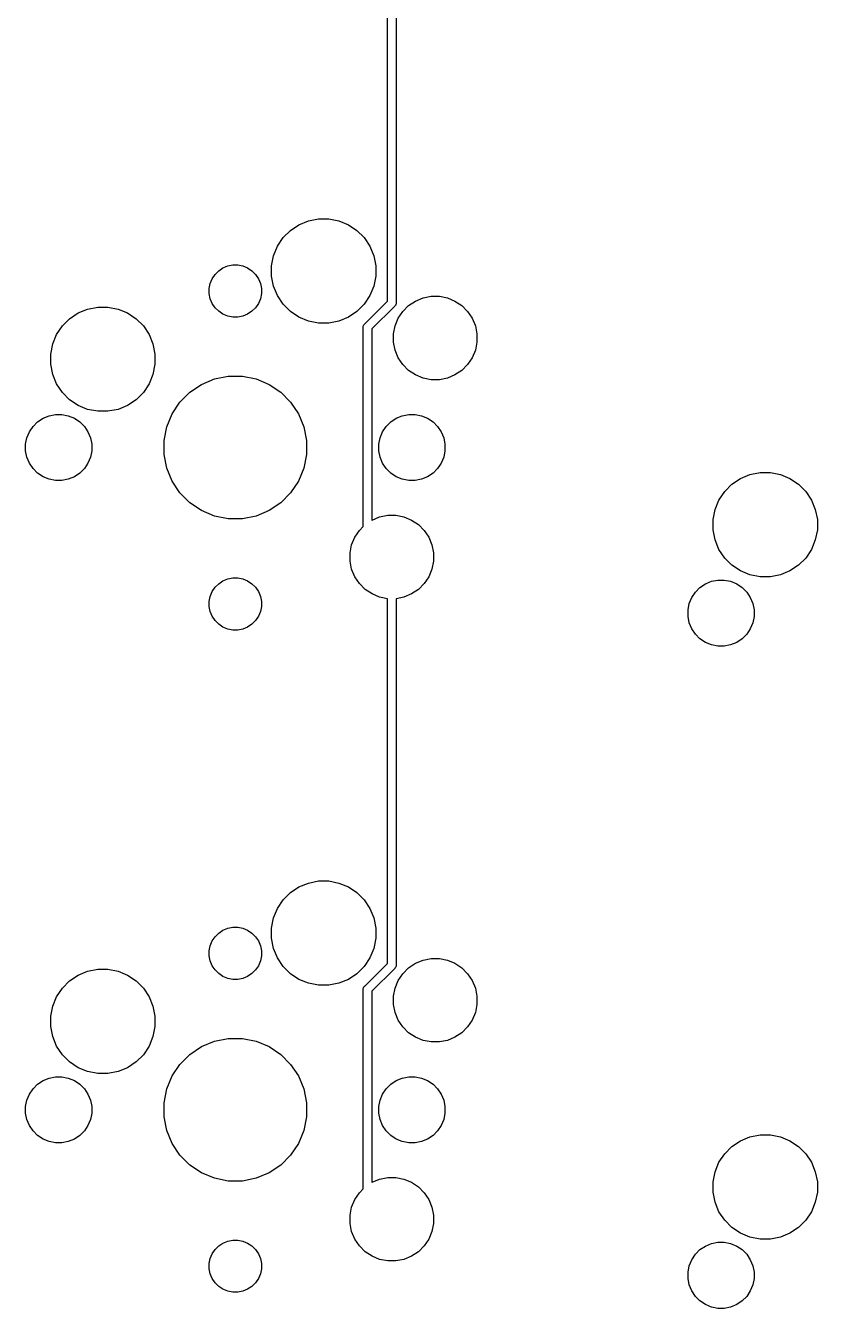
# Model space of a CAD drawing. Extents: x 52 to 337, y -159 to -34.
# Drawn here: x 140.02 to 162.79, y -127.95 to -91.05 of the extents above; entities that cross this region are included whole.
import ezdxf

# ---------------------------------------------------------------- set-up
doc = ezdxf.new("R2010")
doc.units = 0
doc.layers.add('BLACK', color=7, linetype='CONTINUOUS')

msp = doc.modelspace()

# ---------------------------------------------------------------- linework, layer by layer
at = {"layer": 'BLACK', "linetype": 'CONTINUOUS'}
for p, q in [((150.425, -98.9787), (150.425, -88.4861)), ((150.675, -88.4861), (150.675, -99.0244)), ((147.879, -96.7782), (148.152, -96.6651)), ((148.152, -96.6651), (148.442, -96.6075)), ((148.442, -96.6075), (148.738, -96.6075)), ((148.738, -96.6075), (149.028, -96.6651)), ((149.028, -96.6651), (149.301, -96.7782)), ((147.425, -97.1513), (147.634, -96.9424)), ((147.634, -96.9424), (147.879, -96.7782)), ((149.301, -96.7782), (149.546, -96.9424)), ((149.546, -96.9424), (149.755, -97.1513)), ((147.148, -97.67), (147.261, -97.397)), ((147.261, -97.397), (147.425, -97.1513)), ((149.755, -97.1513), (149.919, -97.397)), ((149.919, -97.397), (150.032, -97.67)), ((147.09, -97.9598), (147.148, -97.67)), ((150.032, -97.67), (150.09, -97.9598)), ((145.467, -98.2094), (145.572, -98.1049)), ((145.572, -98.1049), (145.695, -98.0229)), ((145.695, -98.0229), (145.831, -97.9663)), ((145.831, -97.9663), (145.976, -97.9375)), ((145.976, -97.9375), (146.124, -97.9375)), ((146.124, -97.9375), (146.269, -97.9663)), ((146.269, -97.9663), (146.405, -98.0229)), ((146.405, -98.0229), (146.528, -98.1049)), ((146.528, -98.1049), (146.633, -98.2094)), ((147.09, -98.2552), (147.09, -97.9598)), ((150.09, -97.9598), (150.09, -98.2552)), ((145.3, -98.6136), (145.329, -98.4687)), ((145.329, -98.4687), (145.385, -98.3322)), ((145.385, -98.3322), (145.467, -98.2094)), ((146.633, -98.2094), (146.715, -98.3322)), ((146.715, -98.3322), (146.771, -98.4687)), ((146.771, -98.4687), (146.8, -98.6136)), ((147.148, -98.545), (147.09, -98.2552)), ((150.09, -98.2552), (150.032, -98.545)), ((145.3, -98.7614), (145.3, -98.6136)), ((145.329, -98.9063), (145.3, -98.7614)), ((146.8, -98.7614), (146.771, -98.9063)), ((146.8, -98.6136), (146.8, -98.7614)), ((147.261, -98.818), (147.148, -98.545)), ((147.425, -99.0637), (147.261, -98.818)), ((149.919, -98.818), (149.755, -99.0637)), ((150.032, -98.545), (149.919, -98.818)), ((151.232, -98.9741), (151.45, -98.8836)), ((151.45, -98.8836), (151.682, -98.8375)), ((151.682, -98.8375), (151.918, -98.8375)), ((151.918, -98.8375), (152.15, -98.8836)), ((152.15, -98.8836), (152.368, -98.9741)), ((141.529, -99.3182), (141.802, -99.2051)), ((141.802, -99.2051), (142.092, -99.1475)), ((142.092, -99.1475), (142.388, -99.1475)), ((142.388, -99.1475), (142.678, -99.2051)), ((142.678, -99.2051), (142.951, -99.3182)), ((145.385, -99.0428), (145.329, -98.9063)), ((145.467, -99.1656), (145.385, -99.0428)), ((145.572, -99.2701), (145.467, -99.1656)), ((146.633, -99.1656), (146.528, -99.2701)), ((146.715, -99.0428), (146.633, -99.1656)), ((146.771, -98.9063), (146.715, -99.0428)), ((147.634, -99.2726), (147.425, -99.0637)), ((149.755, -99.0637), (149.546, -99.2726)), ((149.771, -99.6328), (150.425, -98.9787)), ((150.634, -99.1232), (149.98, -99.7773)), ((150.639, -99.1193), (150.634, -99.1232)), ((150.65, -99.1054), (150.639, -99.1193)), ((150.654, -99.1003), (150.65, -99.1054)), ((150.666, -99.0786), (150.654, -99.1003)), ((150.673, -99.055), (150.666, -99.0786)), ((150.666, -99.0786), (150.666, -99.0786)), ((150.675, -99.0366), (150.673, -99.055)), ((150.675, -99.0244), (150.676, -99.0305)), ((150.676, -99.0305), (150.675, -99.0366)), ((150.675, -99.0366), (150.675, -99.0366)), ((150.868, -99.2725), (151.035, -99.1054)), ((151.035, -99.1054), (151.232, -98.9741)), ((152.368, -98.9741), (152.565, -99.1054)), ((152.565, -99.1054), (152.732, -99.2725)), ((141.075, -99.6913), (141.284, -99.4824)), ((141.284, -99.4824), (141.529, -99.3182)), ((142.951, -99.3182), (143.196, -99.4824)), ((143.196, -99.4824), (143.405, -99.6913)), ((145.695, -99.3521), (145.572, -99.2701)), ((145.831, -99.4087), (145.695, -99.3521)), ((145.976, -99.4375), (145.831, -99.4087)), ((146.124, -99.4375), (145.976, -99.4375)), ((146.269, -99.4087), (146.124, -99.4375)), ((146.405, -99.3521), (146.269, -99.4087)), ((146.528, -99.2701), (146.405, -99.3521)), ((147.879, -99.4368), (147.634, -99.2726)), ((148.152, -99.5499), (147.879, -99.4368)), ((148.442, -99.6075), (148.152, -99.5499)), ((148.738, -99.6075), (148.442, -99.6075)), ((149.028, -99.5499), (148.738, -99.6075)), ((149.301, -99.4368), (149.028, -99.5499)), ((149.546, -99.2726), (149.301, -99.4368)), ((150.646, -99.6875), (150.737, -99.4691)), ((150.737, -99.4691), (150.868, -99.2725)), ((152.732, -99.2725), (152.863, -99.4691)), ((152.863, -99.4691), (152.954, -99.6875)), ((140.798, -100.21), (140.911, -99.937)), ((140.911, -99.937), (141.075, -99.6913)), ((143.405, -99.6913), (143.569, -99.937)), ((143.569, -99.937), (143.682, -100.21)), ((149.729, -99.7255), (149.73, -99.7194)), ((149.73, -99.7316), (149.729, -99.7255)), ((149.73, -99.7194), (149.732, -99.701)), ((149.73, -99.7194), (149.73, -99.7194)), ((149.73, -105.46), (149.73, -99.7316)), ((149.732, -99.701), (149.739, -99.6774)), ((149.739, -99.6774), (149.751, -99.6557)), ((149.751, -99.6557), (149.766, -99.6367)), ((149.766, -99.6367), (149.771, -99.6328)), ((149.98, -99.7773), (149.98, -105.275)), ((150.6, -99.9193), (150.646, -99.6875)), ((150.6, -100.156), (150.6, -99.9193)), ((152.954, -99.6875), (153, -99.9193)), ((153, -99.9193), (153, -100.156)), ((140.74, -100.5), (140.798, -100.21)), ((143.682, -100.21), (143.74, -100.5)), ((150.646, -100.388), (150.6, -100.156)), ((153, -100.156), (152.954, -100.388)), ((140.74, -100.795), (140.74, -100.5)), ((143.74, -100.5), (143.74, -100.795)), ((150.737, -100.606), (150.646, -100.388)), ((150.868, -100.802), (150.737, -100.606)), ((152.863, -100.606), (152.732, -100.802)), ((152.954, -100.388), (152.863, -100.606)), ((140.798, -101.085), (140.74, -100.795)), ((140.911, -101.358), (140.798, -101.085)), ((143.682, -101.085), (143.569, -101.358)), ((143.74, -100.795), (143.682, -101.085)), ((151.035, -100.97), (150.868, -100.802)), ((151.232, -101.101), (151.035, -100.97)), ((152.565, -100.97), (152.368, -101.101)), ((152.732, -100.802), (152.565, -100.97)), ((141.075, -101.604), (140.911, -101.358)), ((143.569, -101.358), (143.405, -101.604)), ((144.743, -101.595), (145.079, -101.371)), ((145.079, -101.371), (145.452, -101.216)), ((145.452, -101.216), (145.848, -101.137)), ((145.848, -101.137), (146.252, -101.137)), ((146.252, -101.137), (146.648, -101.216)), ((146.648, -101.216), (147.021, -101.371)), ((147.021, -101.371), (147.357, -101.595)), ((151.45, -101.191), (151.232, -101.101)), ((151.682, -101.237), (151.45, -101.191)), ((151.918, -101.237), (151.682, -101.237)), ((152.15, -101.191), (151.918, -101.237)), ((152.368, -101.101), (152.15, -101.191)), ((141.284, -101.813), (141.075, -101.604)), ((141.529, -101.977), (141.284, -101.813)), ((143.196, -101.813), (142.951, -101.977)), ((143.405, -101.604), (143.196, -101.813)), ((144.458, -101.881), (144.743, -101.595)), ((147.357, -101.595), (147.642, -101.881)), ((141.802, -102.09), (141.529, -101.977)), ((142.092, -102.147), (141.802, -102.09)), ((142.388, -102.147), (142.092, -102.147)), ((142.678, -102.09), (142.388, -102.147)), ((142.951, -101.977), (142.678, -102.09)), ((144.233, -102.216), (144.458, -101.881)), ((147.642, -101.881), (147.867, -102.216)), ((140.232, -102.582), (140.364, -102.45)), ((140.364, -102.45), (140.52, -102.346)), ((140.52, -102.346), (140.693, -102.274)), ((140.693, -102.274), (140.876, -102.237)), ((140.876, -102.237), (141.064, -102.237)), ((141.064, -102.237), (141.247, -102.274)), ((141.247, -102.274), (141.42, -102.346)), ((141.42, -102.346), (141.576, -102.45)), ((141.576, -102.45), (141.708, -102.582)), ((144.079, -102.59), (144.233, -102.216)), ((147.867, -102.216), (148.021, -102.59)), ((150.392, -102.582), (150.524, -102.45)), ((150.524, -102.45), (150.68, -102.346)), ((150.68, -102.346), (150.853, -102.274)), ((150.853, -102.274), (151.036, -102.237)), ((151.036, -102.237), (151.224, -102.237)), ((151.224, -102.237), (151.407, -102.274)), ((151.407, -102.274), (151.58, -102.346)), ((151.58, -102.346), (151.736, -102.45)), ((151.736, -102.45), (151.868, -102.582)), ((140.02, -103.094), (140.057, -102.91)), ((140.057, -102.91), (140.128, -102.738)), ((140.128, -102.738), (140.232, -102.582)), ((141.708, -102.582), (141.812, -102.738)), ((141.812, -102.738), (141.883, -102.91)), ((141.883, -102.91), (141.92, -103.094)), ((144, -102.986), (144.079, -102.59)), ((148.021, -102.59), (148.1, -102.986)), ((150.18, -103.094), (150.217, -102.91)), ((150.217, -102.91), (150.288, -102.738)), ((150.288, -102.738), (150.392, -102.582)), ((151.868, -102.582), (151.972, -102.738)), ((151.972, -102.738), (152.043, -102.91)), ((152.043, -102.91), (152.08, -103.094)), ((140.02, -103.281), (140.02, -103.094)), ((140.057, -103.465), (140.02, -103.281)), ((141.92, -103.281), (141.883, -103.465)), ((141.92, -103.094), (141.92, -103.281)), ((144, -103.389), (144, -102.986)), ((148.1, -102.986), (148.1, -103.389)), ((150.18, -103.281), (150.18, -103.094)), ((150.217, -103.465), (150.18, -103.281)), ((152.08, -103.281), (152.043, -103.465)), ((152.08, -103.094), (152.08, -103.281)), ((140.128, -103.637), (140.057, -103.465)), ((140.232, -103.793), (140.128, -103.637)), ((141.812, -103.637), (141.708, -103.793)), ((141.883, -103.465), (141.812, -103.637)), ((144.079, -103.785), (144, -103.389)), ((148.1, -103.389), (148.021, -103.785)), ((150.288, -103.637), (150.217, -103.465)), ((150.392, -103.793), (150.288, -103.637)), ((151.972, -103.637), (151.868, -103.793)), ((152.043, -103.465), (151.972, -103.637)), ((140.364, -103.925), (140.232, -103.793)), ((140.52, -104.029), (140.364, -103.925)), ((140.693, -104.101), (140.52, -104.029)), ((141.42, -104.029), (141.247, -104.101)), ((141.576, -103.925), (141.42, -104.029)), ((141.708, -103.793), (141.576, -103.925)), ((144.233, -104.159), (144.079, -103.785)), ((148.021, -103.785), (147.867, -104.159)), ((150.524, -103.925), (150.392, -103.793)), ((150.68, -104.029), (150.524, -103.925)), ((150.853, -104.101), (150.68, -104.029)), ((151.58, -104.029), (151.407, -104.101)), ((151.736, -103.925), (151.58, -104.029)), ((151.868, -103.793), (151.736, -103.925)), ((160.579, -104.081), (160.852, -103.968)), ((160.852, -103.968), (161.142, -103.91)), ((161.142, -103.91), (161.438, -103.91)), ((161.438, -103.91), (161.728, -103.968)), ((161.728, -103.968), (162.001, -104.081)), ((140.876, -104.137), (140.693, -104.101)), ((141.064, -104.137), (140.876, -104.137)), ((141.247, -104.101), (141.064, -104.137)), ((144.458, -104.494), (144.233, -104.159)), ((147.867, -104.159), (147.642, -104.494)), ((151.036, -104.137), (150.853, -104.101)), ((151.224, -104.137), (151.036, -104.137)), ((151.407, -104.101), (151.224, -104.137)), ((160.125, -104.454), (160.334, -104.245)), ((160.334, -104.245), (160.579, -104.081)), ((162.001, -104.081), (162.246, -104.245)), ((162.246, -104.245), (162.455, -104.454)), ((144.743, -104.78), (144.458, -104.494)), ((145.079, -105.004), (144.743, -104.78)), ((147.357, -104.78), (147.021, -105.004)), ((147.642, -104.494), (147.357, -104.78)), ((159.848, -104.972), (159.961, -104.699)), ((159.961, -104.699), (160.125, -104.454)), ((162.455, -104.454), (162.619, -104.699)), ((162.619, -104.699), (162.732, -104.972)), ((145.452, -105.159), (145.079, -105.004)), ((147.021, -105.004), (146.648, -105.159)), ((150.2, -105.184), (150.432, -105.137)), ((150.432, -105.137), (150.668, -105.137)), ((150.668, -105.137), (150.9, -105.184)), ((159.79, -105.262), (159.848, -104.972)), ((162.732, -104.972), (162.79, -105.262)), ((145.848, -105.237), (145.452, -105.159)), ((146.252, -105.237), (145.848, -105.237)), ((146.648, -105.159), (146.252, -105.237)), ((149.618, -105.573), (149.73, -105.46)), ((149.98, -105.275), (149.982, -105.274)), ((149.982, -105.274), (150.2, -105.184)), ((150.9, -105.184), (151.118, -105.274)), ((151.118, -105.274), (151.315, -105.405)), ((151.315, -105.405), (151.482, -105.573)), ((159.79, -105.558), (159.79, -105.262)), ((162.79, -105.262), (162.79, -105.558)), ((149.396, -105.987), (149.487, -105.769)), ((149.487, -105.769), (149.618, -105.573)), ((151.482, -105.573), (151.613, -105.769)), ((151.613, -105.769), (151.704, -105.987)), ((159.848, -105.848), (159.79, -105.558)), ((159.961, -106.121), (159.848, -105.848)), ((162.732, -105.848), (162.619, -106.121)), ((162.79, -105.558), (162.732, -105.848)), ((149.35, -106.219), (149.396, -105.987)), ((149.35, -106.456), (149.35, -106.219)), ((151.704, -105.987), (151.75, -106.219)), ((151.75, -106.219), (151.75, -106.456)), ((160.125, -106.366), (159.961, -106.121)), ((162.619, -106.121), (162.455, -106.366)), ((149.396, -106.688), (149.35, -106.456)), ((151.75, -106.456), (151.704, -106.688)), ((160.334, -106.575), (160.125, -106.366)), ((160.579, -106.739), (160.334, -106.575)), ((162.246, -106.575), (162.001, -106.739)), ((162.455, -106.366), (162.246, -106.575)), ((145.695, -107.023), (145.831, -106.966)), ((145.831, -106.966), (145.976, -106.938)), ((145.976, -106.938), (146.124, -106.938)), ((146.124, -106.938), (146.269, -106.966)), ((146.269, -106.966), (146.405, -107.023)), ((149.487, -106.906), (149.396, -106.688)), ((149.618, -107.102), (149.487, -106.906)), ((151.613, -106.906), (151.482, -107.102)), ((151.704, -106.688), (151.613, -106.906)), ((159.743, -107.037), (159.926, -107)), ((159.926, -107), (160.114, -107)), ((160.114, -107), (160.297, -107.037)), ((160.852, -106.852), (160.579, -106.739)), ((161.142, -106.91), (160.852, -106.852)), ((161.438, -106.91), (161.142, -106.91)), ((161.728, -106.852), (161.438, -106.91)), ((162.001, -106.739), (161.728, -106.852)), ((145.329, -107.469), (145.385, -107.332)), ((145.385, -107.332), (145.467, -107.209)), ((145.467, -107.209), (145.572, -107.105)), ((145.572, -107.105), (145.695, -107.023)), ((146.405, -107.023), (146.528, -107.105)), ((146.528, -107.105), (146.633, -107.209)), ((146.633, -107.209), (146.715, -107.332)), ((146.715, -107.332), (146.771, -107.469)), ((149.785, -107.27), (149.618, -107.102)), ((149.982, -107.401), (149.785, -107.27)), ((151.315, -107.27), (151.118, -107.401)), ((151.482, -107.102), (151.315, -107.27)), ((159.178, -107.5), (159.282, -107.344)), ((159.282, -107.344), (159.414, -107.212)), ((159.414, -107.212), (159.57, -107.108)), ((159.57, -107.108), (159.743, -107.037)), ((160.297, -107.037), (160.47, -107.108)), ((160.47, -107.108), (160.626, -107.212)), ((160.626, -107.212), (160.758, -107.344)), ((160.758, -107.344), (160.862, -107.5)), ((145.3, -107.614), (145.329, -107.469)), ((145.3, -107.761), (145.3, -107.614)), ((146.771, -107.469), (146.8, -107.614)), ((146.8, -107.614), (146.8, -107.761)), ((150.2, -107.491), (149.982, -107.401)), ((150.425, -107.536), (150.2, -107.491)), ((150.425, -118.029), (150.425, -107.536)), ((150.9, -107.491), (150.675, -107.536)), ((150.675, -107.536), (150.675, -118.074)), ((151.118, -107.401), (150.9, -107.491)), ((159.07, -107.856), (159.107, -107.673)), ((159.107, -107.673), (159.178, -107.5)), ((160.862, -107.5), (160.933, -107.673)), ((160.933, -107.673), (160.97, -107.856)), ((145.329, -107.906), (145.3, -107.761)), ((145.385, -108.043), (145.329, -107.906)), ((145.467, -108.166), (145.385, -108.043)), ((146.715, -108.043), (146.633, -108.166)), ((146.771, -107.906), (146.715, -108.043)), ((146.8, -107.761), (146.771, -107.906)), ((159.07, -108.044), (159.07, -107.856)), ((159.107, -108.227), (159.07, -108.044)), ((160.97, -108.044), (160.933, -108.227)), ((160.97, -107.856), (160.97, -108.044)), ((145.572, -108.27), (145.467, -108.166)), ((145.695, -108.352), (145.572, -108.27)), ((145.831, -108.409), (145.695, -108.352)), ((145.976, -108.438), (145.831, -108.409)), ((146.124, -108.438), (145.976, -108.438)), ((146.269, -108.409), (146.124, -108.438)), ((146.405, -108.352), (146.269, -108.409)), ((146.528, -108.27), (146.405, -108.352)), ((146.633, -108.166), (146.528, -108.27)), ((159.178, -108.4), (159.107, -108.227)), ((159.282, -108.556), (159.178, -108.4)), ((160.862, -108.4), (160.758, -108.556)), ((160.933, -108.227), (160.862, -108.4)), ((159.414, -108.688), (159.282, -108.556)), ((159.57, -108.792), (159.414, -108.688)), ((159.743, -108.863), (159.57, -108.792)), ((160.47, -108.792), (160.297, -108.863)), ((160.626, -108.688), (160.47, -108.792)), ((160.758, -108.556), (160.626, -108.688)), ((159.926, -108.9), (159.743, -108.863)), ((160.114, -108.9), (159.926, -108.9)), ((160.297, -108.863), (160.114, -108.9)), ((147.634, -115.992), (147.879, -115.828)), ((147.879, -115.828), (148.152, -115.715)), ((148.152, -115.715), (148.442, -115.657)), ((148.442, -115.657), (148.738, -115.657)), ((148.738, -115.657), (149.028, -115.715)), ((149.028, -115.715), (149.301, -115.828)), ((149.301, -115.828), (149.546, -115.992)), ((147.261, -116.447), (147.425, -116.201)), ((147.425, -116.201), (147.634, -115.992)), ((149.546, -115.992), (149.755, -116.201)), ((149.755, -116.201), (149.919, -116.447)), ((147.148, -116.72), (147.261, -116.447)), ((149.919, -116.447), (150.032, -116.72)), ((147.09, -117.01), (147.148, -116.72)), ((150.032, -116.72), (150.09, -117.01)), ((145.385, -117.382), (145.467, -117.259)), ((145.467, -117.259), (145.572, -117.155)), ((145.572, -117.155), (145.695, -117.073)), ((145.695, -117.073), (145.831, -117.016)), ((145.831, -117.016), (145.976, -116.987)), ((145.976, -116.987), (146.124, -116.987)), ((146.124, -116.987), (146.269, -117.016)), ((146.269, -117.016), (146.405, -117.073)), ((146.405, -117.073), (146.528, -117.155)), ((146.528, -117.155), (146.633, -117.259)), ((146.633, -117.259), (146.715, -117.382)), ((147.09, -117.305), (147.09, -117.01)), ((147.148, -117.595), (147.09, -117.305)), ((150.09, -117.305), (150.032, -117.595)), ((150.09, -117.01), (150.09, -117.305)), ((145.3, -117.664), (145.329, -117.519)), ((145.3, -117.811), (145.3, -117.664)), ((145.329, -117.519), (145.385, -117.382)), ((146.715, -117.382), (146.771, -117.519)), ((146.771, -117.519), (146.8, -117.664)), ((146.8, -117.664), (146.8, -117.811)), ((147.261, -117.868), (147.148, -117.595)), ((150.032, -117.595), (149.919, -117.868)), ((145.329, -117.956), (145.3, -117.811)), ((145.385, -118.093), (145.329, -117.956)), ((146.771, -117.956), (146.715, -118.093)), ((146.8, -117.811), (146.771, -117.956)), ((147.425, -118.114), (147.261, -117.868)), ((149.919, -117.868), (149.755, -118.114)), ((149.771, -118.683), (150.425, -118.029)), ((151.035, -118.155), (151.232, -118.024)), ((151.232, -118.024), (151.45, -117.934)), ((151.45, -117.934), (151.682, -117.887)), ((151.682, -117.887), (151.918, -117.887)), ((151.918, -117.887), (152.15, -117.934)), ((152.15, -117.934), (152.368, -118.024)), ((152.368, -118.024), (152.565, -118.155)), ((141.284, -118.532), (141.529, -118.368)), ((141.529, -118.368), (141.802, -118.255)), ((141.802, -118.255), (142.092, -118.197)), ((142.092, -118.197), (142.388, -118.197)), ((142.388, -118.197), (142.678, -118.255)), ((142.678, -118.255), (142.951, -118.368)), ((142.951, -118.368), (143.196, -118.532)), ((145.467, -118.216), (145.385, -118.093)), ((145.572, -118.32), (145.467, -118.216)), ((145.695, -118.402), (145.572, -118.32)), ((145.831, -118.459), (145.695, -118.402)), ((146.405, -118.402), (146.269, -118.459)), ((146.528, -118.32), (146.405, -118.402)), ((146.633, -118.216), (146.528, -118.32)), ((146.715, -118.093), (146.633, -118.216)), ((147.634, -118.323), (147.425, -118.114)), ((147.879, -118.487), (147.634, -118.323)), ((149.546, -118.323), (149.301, -118.487)), ((149.755, -118.114), (149.546, -118.323)), ((150.634, -118.173), (149.98, -118.827)), ((150.639, -118.169), (150.634, -118.173)), ((150.65, -118.155), (150.639, -118.169)), ((150.654, -118.15), (150.65, -118.155)), ((150.666, -118.129), (150.654, -118.15)), ((150.67, -118.117), (150.666, -118.129)), ((150.673, -118.105), (150.67, -118.117)), ((150.675, -118.087), (150.673, -118.105)), ((150.675, -118.074), (150.676, -118.08)), ((150.676, -118.08), (150.675, -118.087)), ((150.675, -118.087), (150.675, -118.087)), ((150.737, -118.519), (150.868, -118.323)), ((150.868, -118.323), (151.035, -118.155)), ((152.565, -118.155), (152.732, -118.323)), ((152.732, -118.323), (152.863, -118.519)), ((140.911, -118.987), (141.075, -118.741)), ((141.075, -118.741), (141.284, -118.532)), ((143.196, -118.532), (143.405, -118.741)), ((143.405, -118.741), (143.569, -118.987)), ((145.976, -118.487), (145.831, -118.459)), ((146.124, -118.487), (145.976, -118.487)), ((146.269, -118.459), (146.124, -118.487)), ((148.152, -118.6), (147.879, -118.487)), ((148.442, -118.657), (148.152, -118.6)), ((148.738, -118.657), (148.442, -118.657)), ((149.028, -118.6), (148.738, -118.657)), ((149.301, -118.487), (149.028, -118.6)), ((149.729, -118.775), (149.73, -118.769)), ((149.73, -118.782), (149.729, -118.775)), ((149.73, -118.769), (149.732, -118.751)), ((149.73, -118.769), (149.73, -118.769)), ((149.73, -124.51), (149.73, -118.782)), ((149.732, -118.751), (149.739, -118.727)), ((149.739, -118.727), (149.751, -118.706)), ((149.751, -118.706), (149.766, -118.687)), ((149.766, -118.687), (149.771, -118.683)), ((150.6, -118.969), (150.646, -118.737)), ((150.646, -118.737), (150.737, -118.519)), ((152.863, -118.519), (152.954, -118.737)), ((152.954, -118.737), (153, -118.969)), ((140.798, -119.26), (140.911, -118.987)), ((143.569, -118.987), (143.682, -119.26)), ((149.98, -118.827), (149.98, -124.325)), ((150.6, -119.206), (150.6, -118.969)), ((153, -118.969), (153, -119.206)), ((140.74, -119.55), (140.798, -119.26)), ((143.682, -119.26), (143.74, -119.55)), ((150.646, -119.438), (150.6, -119.206)), ((150.737, -119.656), (150.646, -119.438)), ((152.954, -119.438), (152.863, -119.656)), ((153, -119.206), (152.954, -119.438)), ((140.74, -119.845), (140.74, -119.55)), ((140.798, -120.135), (140.74, -119.845)), ((143.74, -119.845), (143.682, -120.135)), ((143.74, -119.55), (143.74, -119.845)), ((150.868, -119.852), (150.737, -119.656)), ((151.035, -120.02), (150.868, -119.852)), ((152.732, -119.852), (152.565, -120.02)), ((152.863, -119.656), (152.732, -119.852)), ((140.911, -120.408), (140.798, -120.135)), ((143.682, -120.135), (143.569, -120.408)), ((145.079, -120.421), (145.452, -120.266)), ((145.452, -120.266), (145.848, -120.188)), ((145.848, -120.188), (146.252, -120.188)), ((146.252, -120.188), (146.648, -120.266)), ((146.648, -120.266), (147.021, -120.421)), ((151.232, -120.151), (151.035, -120.02)), ((151.45, -120.241), (151.232, -120.151)), ((151.682, -120.287), (151.45, -120.241)), ((152.15, -120.241), (151.918, -120.287)), ((152.368, -120.151), (152.15, -120.241)), ((152.565, -120.02), (152.368, -120.151)), ((141.075, -120.654), (140.911, -120.408)), ((141.284, -120.863), (141.075, -120.654)), ((143.405, -120.654), (143.196, -120.863)), ((143.569, -120.408), (143.405, -120.654)), ((144.458, -120.931), (144.743, -120.645)), ((144.743, -120.645), (145.079, -120.421)), ((147.021, -120.421), (147.357, -120.645)), ((147.357, -120.645), (147.642, -120.931)), ((151.918, -120.287), (151.682, -120.287)), ((141.529, -121.027), (141.284, -120.863)), ((143.196, -120.863), (142.951, -121.027)), ((144.233, -121.266), (144.458, -120.931)), ((147.642, -120.931), (147.867, -121.266)), ((140.52, -121.396), (140.693, -121.324)), ((140.693, -121.324), (140.876, -121.287)), ((140.876, -121.287), (141.064, -121.287)), ((141.064, -121.287), (141.247, -121.324)), ((141.247, -121.324), (141.42, -121.396)), ((141.802, -121.14), (141.529, -121.027)), ((142.092, -121.197), (141.802, -121.14)), ((142.388, -121.197), (142.092, -121.197)), ((142.678, -121.14), (142.388, -121.197)), ((142.951, -121.027), (142.678, -121.14)), ((144.079, -121.64), (144.233, -121.266)), ((147.867, -121.266), (148.021, -121.64)), ((150.68, -121.396), (150.853, -121.324)), ((150.853, -121.324), (151.036, -121.287)), ((151.036, -121.287), (151.224, -121.287)), ((151.224, -121.287), (151.407, -121.324)), ((151.407, -121.324), (151.58, -121.396)), ((140.128, -121.788), (140.232, -121.632)), ((140.232, -121.632), (140.364, -121.5)), ((140.364, -121.5), (140.52, -121.396)), ((141.42, -121.396), (141.576, -121.5)), ((141.576, -121.5), (141.708, -121.632)), ((141.708, -121.632), (141.812, -121.788)), ((144, -122.036), (144.079, -121.64)), ((148.021, -121.64), (148.1, -122.036)), ((150.288, -121.788), (150.392, -121.632)), ((150.392, -121.632), (150.524, -121.5)), ((150.524, -121.5), (150.68, -121.396)), ((151.58, -121.396), (151.736, -121.5)), ((151.736, -121.5), (151.868, -121.632)), ((151.868, -121.632), (151.972, -121.788)), ((140.02, -122.144), (140.057, -121.96)), ((140.057, -121.96), (140.128, -121.788)), ((141.812, -121.788), (141.883, -121.96)), ((141.883, -121.96), (141.92, -122.144)), ((144, -122.439), (144, -122.036)), ((148.1, -122.036), (148.1, -122.439)), ((150.18, -122.144), (150.217, -121.96)), ((150.217, -121.96), (150.288, -121.788)), ((151.972, -121.788), (152.043, -121.96)), ((152.043, -121.96), (152.08, -122.144)), ((140.02, -122.331), (140.02, -122.144)), ((140.057, -122.515), (140.02, -122.331)), ((141.92, -122.331), (141.883, -122.515)), ((141.92, -122.144), (141.92, -122.331)), ((144.079, -122.835), (144, -122.439)), ((148.1, -122.439), (148.021, -122.835)), ((150.18, -122.331), (150.18, -122.144)), ((150.217, -122.515), (150.18, -122.331)), ((152.08, -122.331), (152.043, -122.515)), ((152.08, -122.144), (152.08, -122.331)), ((140.128, -122.687), (140.057, -122.515)), ((140.232, -122.843), (140.128, -122.687)), ((140.364, -122.975), (140.232, -122.843)), ((141.708, -122.843), (141.576, -122.975)), ((141.812, -122.687), (141.708, -122.843)), ((141.883, -122.515), (141.812, -122.687)), ((144.233, -123.209), (144.079, -122.835)), ((148.021, -122.835), (147.867, -123.209)), ((150.288, -122.687), (150.217, -122.515)), ((150.392, -122.843), (150.288, -122.687)), ((150.524, -122.975), (150.392, -122.843)), ((151.868, -122.843), (151.736, -122.975)), ((151.972, -122.687), (151.868, -122.843)), ((152.043, -122.515), (151.972, -122.687)), ((140.52, -123.079), (140.364, -122.975)), ((140.693, -123.151), (140.52, -123.079)), ((140.876, -123.188), (140.693, -123.151)), ((141.064, -123.188), (140.876, -123.188)), ((141.247, -123.151), (141.064, -123.188)), ((141.42, -123.079), (141.247, -123.151)), ((141.576, -122.975), (141.42, -123.079)), ((144.458, -123.544), (144.233, -123.209)), ((147.867, -123.209), (147.642, -123.544)), ((150.68, -123.079), (150.524, -122.975)), ((150.853, -123.151), (150.68, -123.079)), ((151.036, -123.188), (150.853, -123.151)), ((151.224, -123.188), (151.036, -123.188)), ((151.407, -123.151), (151.224, -123.188)), ((151.58, -123.079), (151.407, -123.151)), ((151.736, -122.975), (151.58, -123.079)), ((160.334, -123.295), (160.579, -123.131)), ((160.579, -123.131), (160.852, -123.018)), ((160.852, -123.018), (161.142, -122.96)), ((161.142, -122.96), (161.438, -122.96)), ((161.438, -122.96), (161.728, -123.018)), ((161.728, -123.018), (162.001, -123.131)), ((162.001, -123.131), (162.246, -123.295)), ((144.743, -123.83), (144.458, -123.544)), ((147.642, -123.544), (147.357, -123.83)), ((159.961, -123.749), (160.125, -123.504)), ((160.125, -123.504), (160.334, -123.295)), ((162.246, -123.295), (162.455, -123.504)), ((162.455, -123.504), (162.619, -123.749)), ((145.079, -124.054), (144.743, -123.83)), ((147.357, -123.83), (147.021, -124.054)), ((159.848, -124.022), (159.961, -123.749)), ((162.619, -123.749), (162.732, -124.022)), ((145.452, -124.209), (145.079, -124.054)), ((145.848, -124.287), (145.452, -124.209)), ((146.252, -124.287), (145.848, -124.287)), ((146.648, -124.209), (146.252, -124.287)), ((147.021, -124.054), (146.648, -124.209)), ((149.98, -124.325), (149.982, -124.324)), ((149.982, -124.324), (150.2, -124.234)), ((150.2, -124.234), (150.432, -124.188)), ((150.432, -124.188), (150.668, -124.188)), ((150.668, -124.188), (150.9, -124.234)), ((150.9, -124.234), (151.118, -124.324)), ((151.118, -124.324), (151.315, -124.455)), ((159.79, -124.312), (159.848, -124.022)), ((159.79, -124.608), (159.79, -124.312)), ((162.732, -124.022), (162.79, -124.312)), ((162.79, -124.312), (162.79, -124.608)), ((149.487, -124.819), (149.618, -124.623)), ((149.618, -124.623), (149.73, -124.51)), ((151.315, -124.455), (151.482, -124.623)), ((151.482, -124.623), (151.613, -124.819)), ((159.848, -124.898), (159.79, -124.608)), ((162.79, -124.608), (162.732, -124.898)), ((149.35, -125.269), (149.396, -125.037)), ((149.396, -125.037), (149.487, -124.819)), ((151.613, -124.819), (151.704, -125.037)), ((151.704, -125.037), (151.75, -125.269)), ((159.961, -125.171), (159.848, -124.898)), ((162.732, -124.898), (162.619, -125.171)), ((149.35, -125.506), (149.35, -125.269)), ((151.75, -125.269), (151.75, -125.506)), ((160.125, -125.416), (159.961, -125.171)), ((160.334, -125.625), (160.125, -125.416)), ((162.455, -125.416), (162.246, -125.625)), ((162.619, -125.171), (162.455, -125.416)), ((149.396, -125.738), (149.35, -125.506)), ((149.487, -125.956), (149.396, -125.738)), ((151.704, -125.738), (151.613, -125.956)), ((151.75, -125.506), (151.704, -125.738)), ((160.579, -125.789), (160.334, -125.625)), ((160.852, -125.902), (160.579, -125.789)), ((162.001, -125.789), (161.728, -125.902)), ((162.246, -125.625), (162.001, -125.789)), ((145.467, -126.259), (145.572, -126.155)), ((145.572, -126.155), (145.695, -126.073)), ((145.695, -126.073), (145.831, -126.016)), ((145.831, -126.016), (145.976, -125.987)), ((145.976, -125.987), (146.124, -125.987)), ((146.124, -125.987), (146.269, -126.016)), ((146.269, -126.016), (146.405, -126.073)), ((146.405, -126.073), (146.528, -126.155)), ((146.528, -126.155), (146.633, -126.259)), ((149.618, -126.152), (149.487, -125.956)), ((149.785, -126.32), (149.618, -126.152)), ((151.482, -126.152), (151.315, -126.32)), ((151.613, -125.956), (151.482, -126.152)), ((159.414, -126.262), (159.57, -126.158)), ((159.57, -126.158), (159.743, -126.087)), ((159.743, -126.087), (159.926, -126.05)), ((159.926, -126.05), (160.114, -126.05)), ((160.114, -126.05), (160.297, -126.087)), ((160.297, -126.087), (160.47, -126.158)), ((160.47, -126.158), (160.626, -126.262)), ((161.142, -125.96), (160.852, -125.902)), ((161.438, -125.96), (161.142, -125.96)), ((161.728, -125.902), (161.438, -125.96)), ((145.3, -126.664), (145.329, -126.519)), ((145.329, -126.519), (145.385, -126.382)), ((145.385, -126.382), (145.467, -126.259)), ((146.633, -126.259), (146.715, -126.382)), ((146.715, -126.382), (146.771, -126.519)), ((146.771, -126.519), (146.8, -126.664)), ((149.982, -126.451), (149.785, -126.32)), ((150.2, -126.541), (149.982, -126.451)), ((150.432, -126.587), (150.2, -126.541)), ((150.9, -126.541), (150.668, -126.587)), ((151.118, -126.451), (150.9, -126.541)), ((151.315, -126.32), (151.118, -126.451)), ((159.107, -126.723), (159.178, -126.55)), ((159.178, -126.55), (159.282, -126.394)), ((159.282, -126.394), (159.414, -126.262)), ((160.626, -126.262), (160.758, -126.394)), ((160.758, -126.394), (160.862, -126.55)), ((160.862, -126.55), (160.933, -126.723)), ((145.3, -126.811), (145.3, -126.664)), ((145.329, -126.956), (145.3, -126.811)), ((146.8, -126.811), (146.771, -126.956)), ((146.8, -126.664), (146.8, -126.811)), ((150.668, -126.587), (150.432, -126.587)), ((159.07, -126.906), (159.107, -126.723)), ((159.07, -127.094), (159.07, -126.906)), ((160.933, -126.723), (160.97, -126.906)), ((160.97, -126.906), (160.97, -127.094)), ((145.385, -127.093), (145.329, -126.956)), ((145.467, -127.216), (145.385, -127.093)), ((145.572, -127.32), (145.467, -127.216)), ((146.633, -127.216), (146.528, -127.32)), ((146.715, -127.093), (146.633, -127.216)), ((146.771, -126.956), (146.715, -127.093)), ((159.107, -127.277), (159.07, -127.094)), ((159.178, -127.45), (159.107, -127.277)), ((160.933, -127.277), (160.862, -127.45)), ((160.97, -127.094), (160.933, -127.277)), ((145.695, -127.402), (145.572, -127.32)), ((145.831, -127.459), (145.695, -127.402)), ((145.976, -127.487), (145.831, -127.459)), ((146.124, -127.487), (145.976, -127.487)), ((146.269, -127.459), (146.124, -127.487)), ((146.405, -127.402), (146.269, -127.459)), ((146.528, -127.32), (146.405, -127.402)), ((159.282, -127.606), (159.178, -127.45)), ((159.414, -127.738), (159.282, -127.606)), ((160.758, -127.606), (160.626, -127.738)), ((160.862, -127.45), (160.758, -127.606)), ((159.57, -127.842), (159.414, -127.738)), ((159.743, -127.913), (159.57, -127.842)), ((159.926, -127.95), (159.743, -127.913)), ((160.114, -127.95), (159.926, -127.95)), ((160.297, -127.913), (160.114, -127.95)), ((160.47, -127.842), (160.297, -127.913)), ((160.626, -127.738), (160.47, -127.842))]:
    msp.add_line(p, q, dxfattribs=at)

doc.saveas('drawing.dxf')
